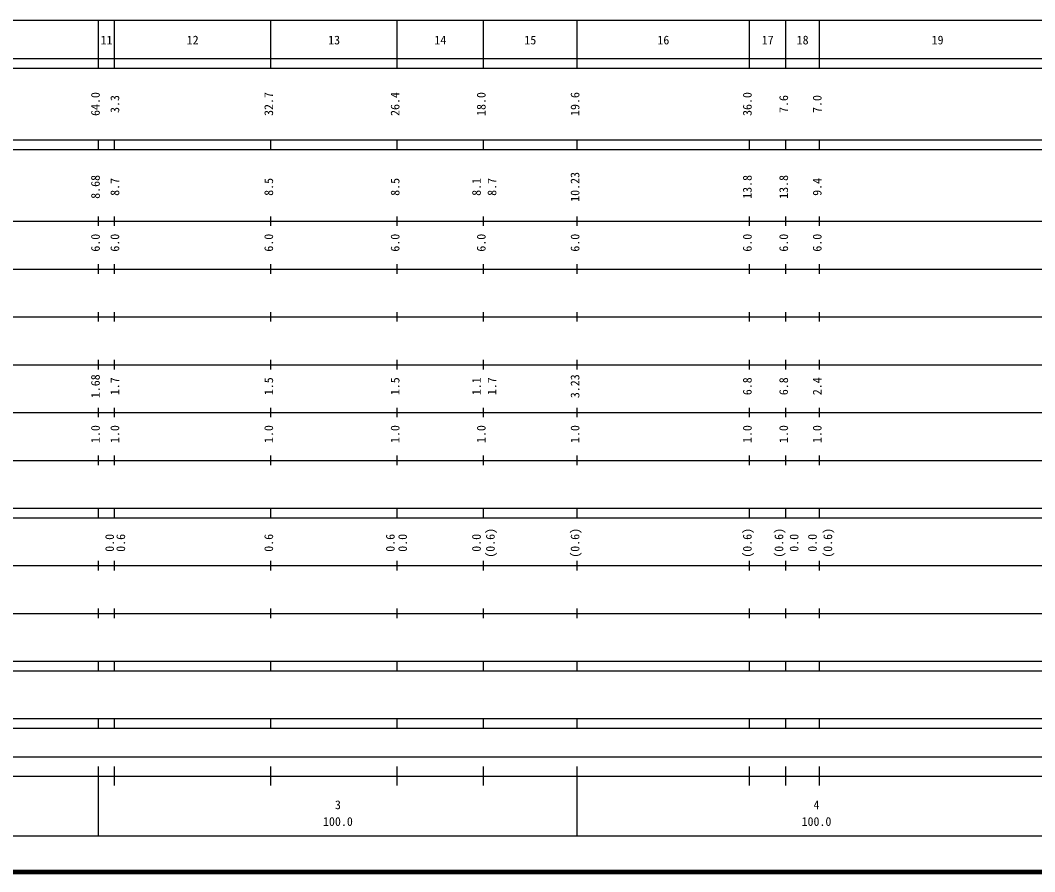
# Model space of a CAD drawing. Units: millimetres on the paper, enlarged 1000 times. Extents: x 38761 to 678769, y 20240 to 380245.
# Drawn here: x 214389 to 426356, y 20240 to 198243 of the extents above; entities that cross this region are included whole.
import ezdxf
from ezdxf.enums import TextEntityAlignment as Align

# ---------------------------------------------------------------- set-up
doc = ezdxf.new("R2010")
doc.units = ezdxf.units.MM
doc.header["$LTSCALE"] = 1000.01
doc.layers.add('M-TTL', color=2, linetype='Continuous', lineweight=140)
doc.layers.add('M-TTL-BAND', color=7, linetype='Continuous', lineweight=25)
doc.styles.add('ＭＳ ゴシック', font='')
doc.styles.get('ＭＳ ゴシック').set_extended_font_data('MS Gothic')

msp = doc.modelspace()

# ---------------------------------------------------------------- linework, layer by layer
at = {"layer": 'M-TTL'}
msp.add_line((38761, 20240), (678769, 20240), dxfattribs=at)
at = {"layer": 'M-TTL-BAND'}
for p, q in [((66761, 198243), (577768, 198243)), ((230763, 188243), (230763, 198243)), ((234063, 188243), (234063, 198243)), ((266764, 188243), (266764, 198243)), ((293164, 188243), (293164, 198243)), ((311164, 188243), (311164, 198243)), ((330765, 188243), (330765, 198243)), ((366765, 188243), (366765, 198243)), ((374365, 188243), (374365, 198243)), ((381365, 188243), (381365, 198243)), ((38761, 190243), (577768, 190243)), ((38761, 188243), (577768, 188243)), ((38761, 173242), (577768, 173242)), ((230763, 171242), (230763, 173242)), ((234063, 171242), (234063, 173242)), ((266764, 171242), (266764, 173242)), ((293164, 171242), (293164, 173242)), ((311164, 171242), (311164, 173242)), ((330765, 171242), (330765, 173242)), ((366765, 171242), (366765, 173242)), ((374365, 171242), (374365, 173242)), ((381365, 171242), (381365, 173242)), ((38761, 171242), (577768, 171242)), ((230763, 155242), (230763, 157242)), ((234063, 155242), (234063, 157242)), ((266764, 155242), (266764, 157242)), ((293164, 155242), (293164, 157242)), ((311164, 155242), (311164, 157242)), ((330765, 155242), (330765, 157242)), ((366765, 155242), (366765, 157242)), ((374365, 155242), (374365, 157242)), ((381365, 155242), (381365, 157242)), ((38761, 156242), (577768, 156242)), ((230763, 145242), (230763, 147242)), ((234063, 145242), (234063, 147242)), ((266764, 145242), (266764, 147242)), ((293164, 145242), (293164, 147242)), ((311164, 145242), (311164, 147242)), ((330765, 145242), (330765, 147242)), ((366765, 145242), (366765, 147242)), ((374365, 145242), (374365, 147242)), ((381365, 145242), (381365, 147242)), ((44761, 146242), (577768, 146242)), ((50761, 136242), (577768, 136242)), ((230763, 135242), (230763, 137242)), ((234063, 135242), (234063, 137242)), ((266764, 135242), (266764, 137242)), ((293164, 135242), (293164, 137242)), ((311164, 135242), (311164, 137242)), ((330765, 135242), (330765, 137242)), ((366765, 135242), (366765, 137242)), ((374365, 135242), (374365, 137242)), ((381365, 135242), (381365, 137242)), ((230763, 125242), (230763, 127242)), ((234063, 125242), (234063, 127242)), ((266764, 125242), (266764, 127242)), ((293164, 125242), (293164, 127242)), ((311164, 125242), (311164, 127242)), ((330765, 125242), (330765, 127242)), ((366765, 125242), (366765, 127242)), ((374365, 125242), (374365, 127242)), ((381365, 125242), (381365, 127242)), ((44761, 126242), (577768, 126242)), ((230763, 115242), (230763, 117242)), ((234063, 115242), (234063, 117242)), ((266764, 115242), (266764, 117242)), ((293164, 115242), (293164, 117242)), ((311164, 115242), (311164, 117242)), ((330765, 115242), (330765, 117242)), ((366765, 115242), (366765, 117242)), ((374365, 115242), (374365, 117242)), ((381365, 115242), (381365, 117242)), ((50761, 116242), (577768, 116242)), ((44761, 106241), (577768, 106241)), ((230763, 105241), (230763, 107241)), ((234063, 105241), (234063, 107241)), ((266764, 105241), (266764, 107241)), ((293164, 105241), (293164, 107241)), ((311164, 105241), (311164, 107241)), ((330765, 105241), (330765, 107241)), ((366765, 105241), (366765, 107241)), ((374365, 105241), (374365, 107241)), ((381365, 105241), (381365, 107241)), ((38761, 96241), (577768, 96241)), ((230763, 94241), (230763, 96241)), ((234063, 94241), (234063, 96241)), ((266764, 94241), (266764, 96241)), ((293164, 94241), (293164, 96241)), ((311164, 94241), (311164, 96241)), ((330765, 94241), (330765, 96241)), ((366765, 94241), (366765, 96241)), ((374365, 94241), (374365, 96241)), ((381365, 94241), (381365, 96241)), ((38761, 94241), (577768, 94241)), ((230763, 83241), (230763, 85241)), ((234063, 83241), (234063, 85241)), ((266764, 83241), (266764, 85241)), ((293164, 83241), (293164, 85241)), ((311164, 83241), (311164, 85241)), ((330765, 83241), (330765, 85241)), ((366765, 83241), (366765, 85241)), ((374365, 83241), (374365, 85241)), ((381365, 83241), (381365, 85241)), ((47761, 84241), (577768, 84241)), ((38761, 74241), (577768, 74241)), ((230763, 73241), (230763, 75241)), ((234063, 73241), (234063, 75241)), ((266764, 73241), (266764, 75241)), ((293164, 73241), (293164, 75241)), ((311164, 73241), (311164, 75241)), ((330765, 73241), (330765, 75241)), ((366765, 73241), (366765, 75241)), ((374365, 73241), (374365, 75241)), ((381365, 73241), (381365, 75241)), ((38761, 64241), (577768, 64241)), ((230763, 62241), (230763, 64241)), ((234063, 62241), (234063, 64241)), ((266764, 62241), (266764, 64241)), ((293164, 62241), (293164, 64241)), ((311164, 62241), (311164, 64241)), ((330765, 62241), (330765, 64241)), ((366765, 62241), (366765, 64241)), ((374365, 62241), (374365, 64241)), ((381365, 62241), (381365, 64241)), ((38761, 62241), (577768, 62241)), ((38761, 52241), (577768, 52241)), ((230763, 50241), (230763, 52241)), ((234063, 50241), (234063, 52241)), ((266764, 50241), (266764, 52241)), ((293164, 50241), (293164, 52241)), ((311164, 50241), (311164, 52241)), ((330765, 50241), (330765, 52241)), ((366765, 50241), (366765, 52241)), ((374365, 50241), (374365, 52241)), ((381365, 50241), (381365, 52241)), ((38761, 50241), (577768, 50241)), ((69761, 44241), (527767, 44241)), ((230763, 27740), (230763, 42241)), ((234063, 38241), (234063, 42241)), ((266764, 38241), (266764, 42241)), ((293164, 38241), (293164, 42241)), ((311164, 38241), (311164, 42241)), ((330765, 27740), (330765, 42241)), ((366765, 38241), (366765, 42241)), ((374365, 38241), (374365, 42241)), ((381365, 38241), (381365, 42241)), ((38761, 40241), (577768, 40241)), ((66761, 27740), (577768, 27740))]:
    msp.add_line(p, q, dxfattribs=at)

# ---------------------------------------------------------------- texts
at = {"layer": 'M-TTL-BAND', "style": 'ＭＳ ゴシック'}
for s, p in [('12', (249163, 192648)), ('11', (231163, 192648)), ('13', (278714, 192648)), ('14', (300914, 192648)), ('15', (319714, 192648)), ('16', (347515, 192648)), ('17', (369315, 192648)), ('18', (376615, 192648)), ('19', (404816, 192648)), ('3', (280139, 32763)), ('4', (380140, 32763)), ('100.0', (277639, 29273)), ('100.0', (377640, 29273))]:
    msp.add_text(s, height=1833, dxfattribs=at).set_placement(p, align=Align.BOTTOM_LEFT)
for s, p in [('64.0', (231550, 178242)), ('3.3', (235610, 178867)), ('32.7', (267764, 178242)), ('26.4', (294164, 178242)), ('18.0', (312164, 178242)), ('19.6', (331765, 178242)), ('36.0', (367765, 178242)), ('7.6', (375365, 178867)), ('7.0', (382365, 178867)), ('8.68', (231550, 160916)), ('10.23', (331765, 160291)), ('13.8', (367765, 160916)), ('13.8', (375365, 160916)), ('8.7', (235610, 161541)), ('8.5', (267764, 161541)), ('8.5', (294164, 161541)), ('8.1', (311164, 161541)), ('8.7', (314415, 161541)), ('9.4', (382365, 161541)), ('6.0', (231550, 149867)), ('6.0', (235610, 149867)), ('6.0', (267764, 149867)), ('6.0', (294164, 149867)), ('6.0', (312164, 149867)), ('6.0', (331765, 149867)), ('6.0', (367765, 149867)), ('6.0', (375365, 149867)), ('6.0', (382365, 149867)), ('1.68', (231550, 119242)), ('1.7', (235610, 119867)), ('1.5', (267764, 119867)), ('1.5', (294164, 119867)), ('1.1', (311164, 119867)), ('1.7', (314415, 119867)), ('3.23', (331765, 119242)), ('6.8', (367765, 119867)), ('6.8', (375365, 119867)), ('2.4', (382365, 119867)), ('1.0', (231550, 109867)), ('1.0', (235610, 109867)), ('1.0', (267764, 109867)), ('1.0', (294164, 109867)), ('1.0', (312164, 109867)), ('1.0', (331765, 109867)), ('1.0', (367765, 109867)), ('1.0', (375365, 109867)), ('1.0', (382365, 109867)), ('(0.6)', (314071, 85880)), ('(0.6)', (331765, 85880)), ('(0.6)', (367765, 85880)), ('(0.6)', (374365, 85880)), ('(0.6)', (384581, 85880)), ('0.0', (234518, 87124)), ('0.6', (236845, 87124)), ('0.6', (267764, 87130)), ('0.6', (293164, 87130)), ('0.0', (295742, 87130)), ('0.0', (311164, 87130)), ('0.0', (377535, 87130)), ('0.0', (381365, 87130))]:
    msp.add_text(s, height=1833, rotation=90, dxfattribs=at).set_placement(p, align=Align.BOTTOM_LEFT)

doc.saveas('drawing.dxf')
